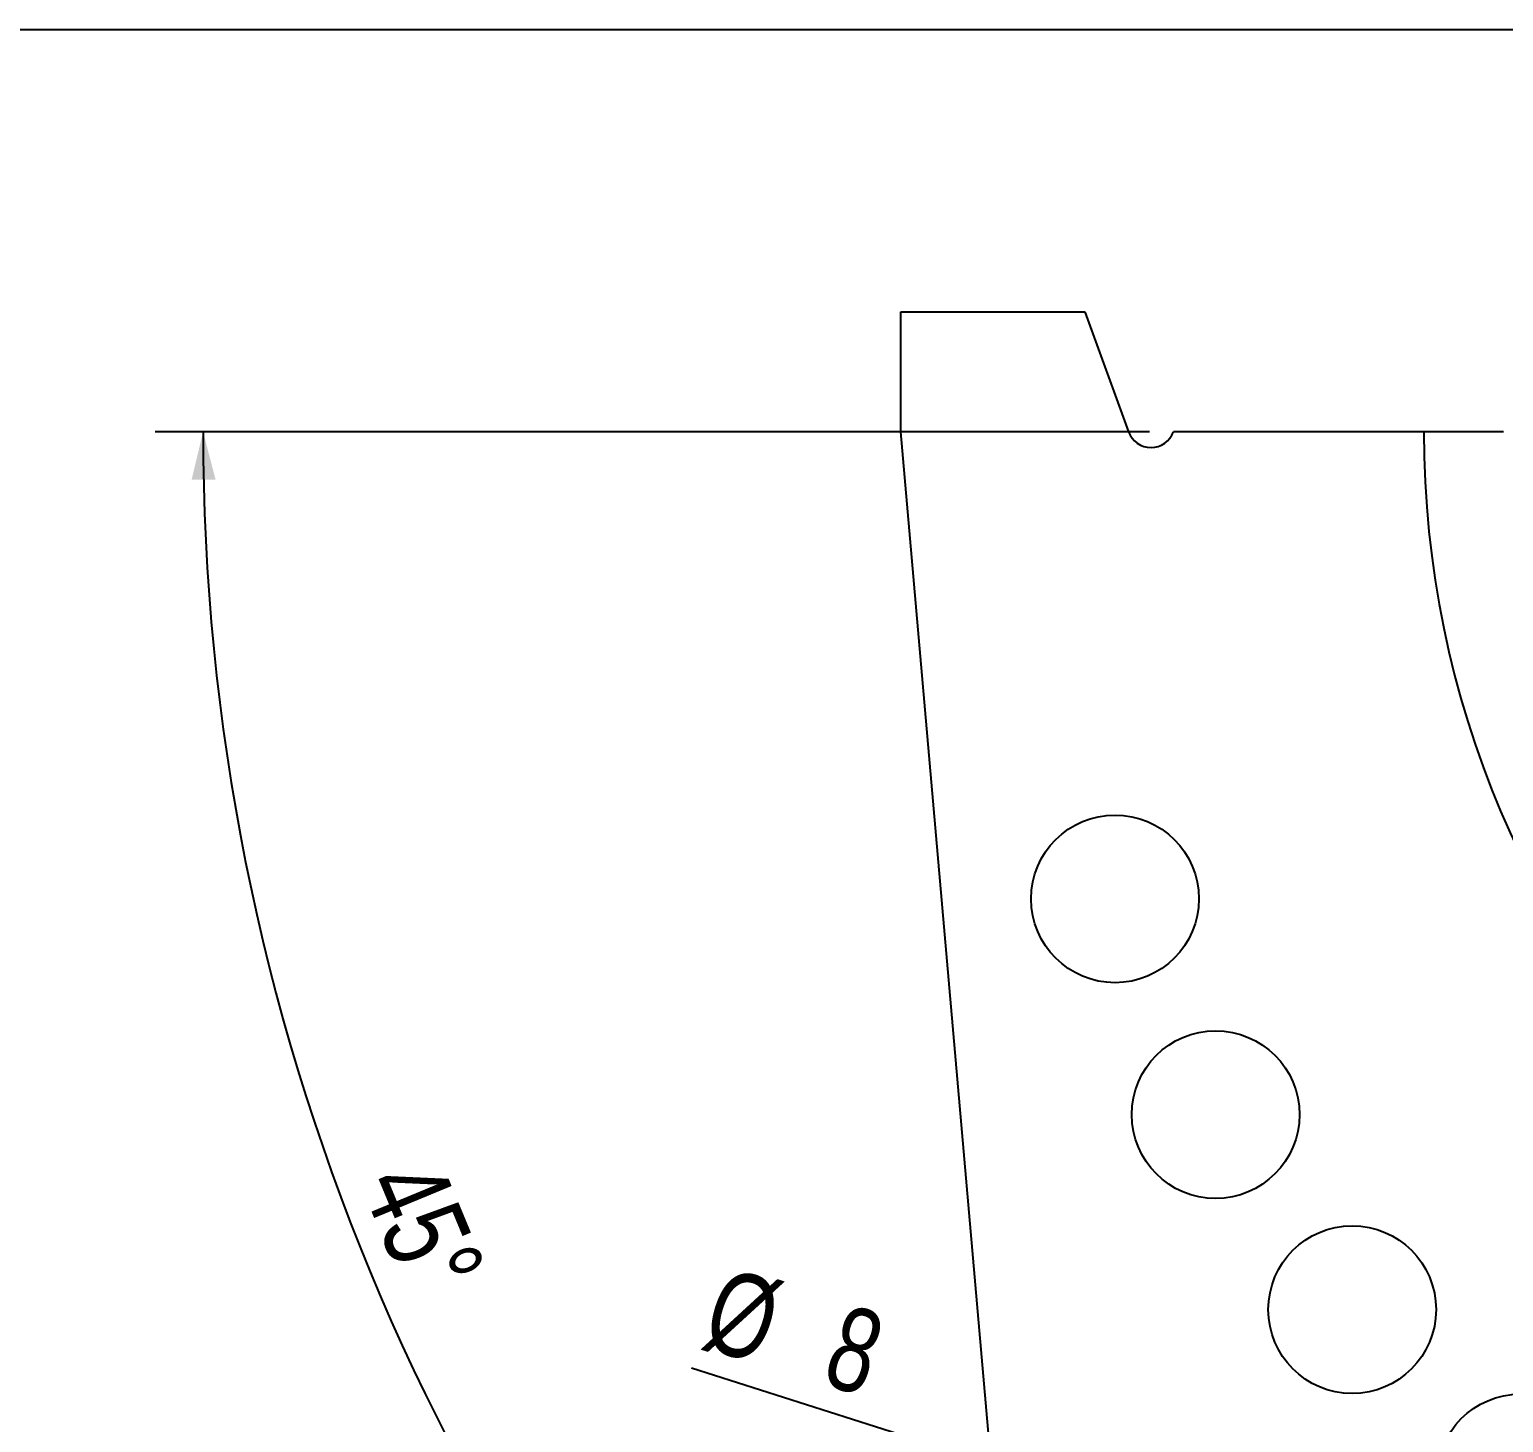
# Model space of a CAD drawing. Header units: millimetres. Extents: x 8 to 862, y 8 to 585.
# Drawn here: x 640.3 to 701.8, y 526.9 to 585 of the extents above; entities that cross this region are included whole.
import ezdxf

# ---------------------------------------------------------------- set-up
doc = ezdxf.new("R2010")
doc.units = ezdxf.units.MM
doc.layers.add('DIMENSIONS', color=2, linetype='Continuous')
doc.layers.add('OUTLINE', color=7, linetype='Continuous', lineweight=25)
doc.styles.add('SLDTEXTSTYLE0', font='TXT', dxfattribs={"width": 0.75})
doc.dimstyles.new('SLDDIMSTYLE35', dxfattribs={"dimtxt": 3.5, "dimasz": 2, "dimexe": 0, "dimexo": 0.0625, "dimgap": 0.875, "dimtad": 1, "dimrnd": 1e-09, "dimzin": 12, "dimdsep": 46, "dimtxsty": 'SLDTEXTSTYLE0', "dimblk1": 'NONE', "dimsah": 1, "dimcen": 0, "dimadec": 0, "dimazin": 3, "dimtfac": 1, "dimtmove": 0, "dimatfit": 3, "dimldrblk": 'NONE', "dimfxl": 0, "dimfrac": 2, "dimtolj": 1, "dimtzin": 12, "dimarcsym": 0})
doc.dimstyles.new('SLDDIMSTYLE8', dxfattribs={"dimtxt": 3.5, "dimasz": 2, "dimexe": 0, "dimexo": 0.0625, "dimgap": 0.875, "dimtad": 1, "dimdec": 4, "dimzin": 12, "dimdsep": 46, "dimtxsty": 'SLDTEXTSTYLE0', "dimsah": 1, "dimcen": 0.09, "dimazin": 3, "dimtfac": 1, "dimtofl": 0, "dimtmove": 0, "dimatfit": 3, "dimfxl": 0, "dimfrac": 2, "dimtolj": 1, "dimtzin": 12, "dimarcsym": 0})

# ---------------------------------------------------------------- blocks, each defined once
blk = doc.blocks.new('_D_88')
at = {"layer": 'DIMENSIONS'}
for p, q in [((687.045, 568.209), (645.547, 568.209)), ((687.017, 516.06), (672.967, 502.01))]:
    blk.add_line(p, q, dxfattribs=at)
blk.add_arc((739.166, 568.209), 91.619, 180, 225, dxfattribs=at)
for points in [[(647.547, 568.209), (647.069, 566.203), (648.069, 566.214)], [(674.382, 503.424), (673.34, 505.203), (672.625, 504.504)]]:
    blk.add_solid(points, dxfattribs=at)
at = {"layer": 'DIMENSIONS', "insert": (657.342, 538.126), "char_height": 3.5, "attachment_point": 1, "rotation": 292.5, "style": 'SLDTEXTSTYLE0'}
blk.add_mtext('45°', dxfattribs=at)
blk = doc.blocks.new('_D_90')
at = {"layer": 'DIMENSIONS'}
for q in [(667.931, 529.122), (696.132, 520.15)]:
    blk.add_line((688.508, 522.576), q, dxfattribs=at)
blk.add_solid([(688.508, 522.576), (686.754, 523.658), (686.451, 522.706)], dxfattribs=at)
at = {"layer": 'DIMENSIONS', "char_height": 3.5, "attachment_point": 1, "rotation": 342.35172, "style": 'SLDTEXTSTYLE0'}
for s, insert in [('%%c', (669.292, 533.4)), ('8', (674.338, 531.851))]:
    blk.add_mtext(s, dxfattribs=dict(at, insert=insert))
blk = doc.blocks.new('_None')

msp = doc.modelspace()

# ---------------------------------------------------------------- linework, layer by layer
at = {"layer": 'OUTLINE'}
for p, q in [((8, 585), (832, 585)), ((676.66605, 568.20876), (676.66605, 573.20876)), ((676.66605, 573.20876), (684.3462, 573.20876)), ((684.3462, 573.20876), (686.16604, 568.20876)), ((680.46236, 524.81662), (676.66605, 568.20876)), ((698.49483, 568.20876), (688.04543, 568.20876)), ((701.81604, 568.20876), (698.49483, 568.20876))]:
    msp.add_line(p, q, dxfattribs=at)
for centre in [(685.60357, 548.71361), (689.8026, 539.70876), (695.50151, 531.56987), (702.52715, 524.54423)]:
    msp.add_circle(centre, 3.5, dxfattribs=at)
for centre, radius, start, end in [((687.10574, 568.55078), 1, 200, 340), ((739.16604, 568.20876), 40.67122, 180, 0)]:
    msp.add_arc(centre, radius, start, end, dxfattribs=at)

# ---------------------------------------------------------------- dimensions: what is measured, and where the dimension line sits
at = {"layer": 'DIMENSIONS'}
dim = msp.add_angular_dim_2l(base=(654.52101, 533.14764), line1=((687.72403, 516.76674), (696.91641, 525.95913)), line2=((701.81604, 568.20876), (688.04543, 568.20876)), dimstyle='SLDDIMSTYLE8', dxfattribs=at)
dim.commit()
dim.dimension.update_dxf_attribs({"geometry": '_D_88', "text_midpoint": (654.52101, 533.14764), "dimtype": 162})
dim = msp.add_diameter_dim_2p(p1=(696.13196, 520.15025), p2=(688.50848, 522.57563), dimstyle='SLDDIMSTYLE35', dxfattribs=at)
dim.commit()
dim.dimension.update_dxf_attribs({"geometry": '_D_90', "text_midpoint": (671.50849, 527.98413), "dimtype": 163})

doc.saveas('drawing.dxf')
